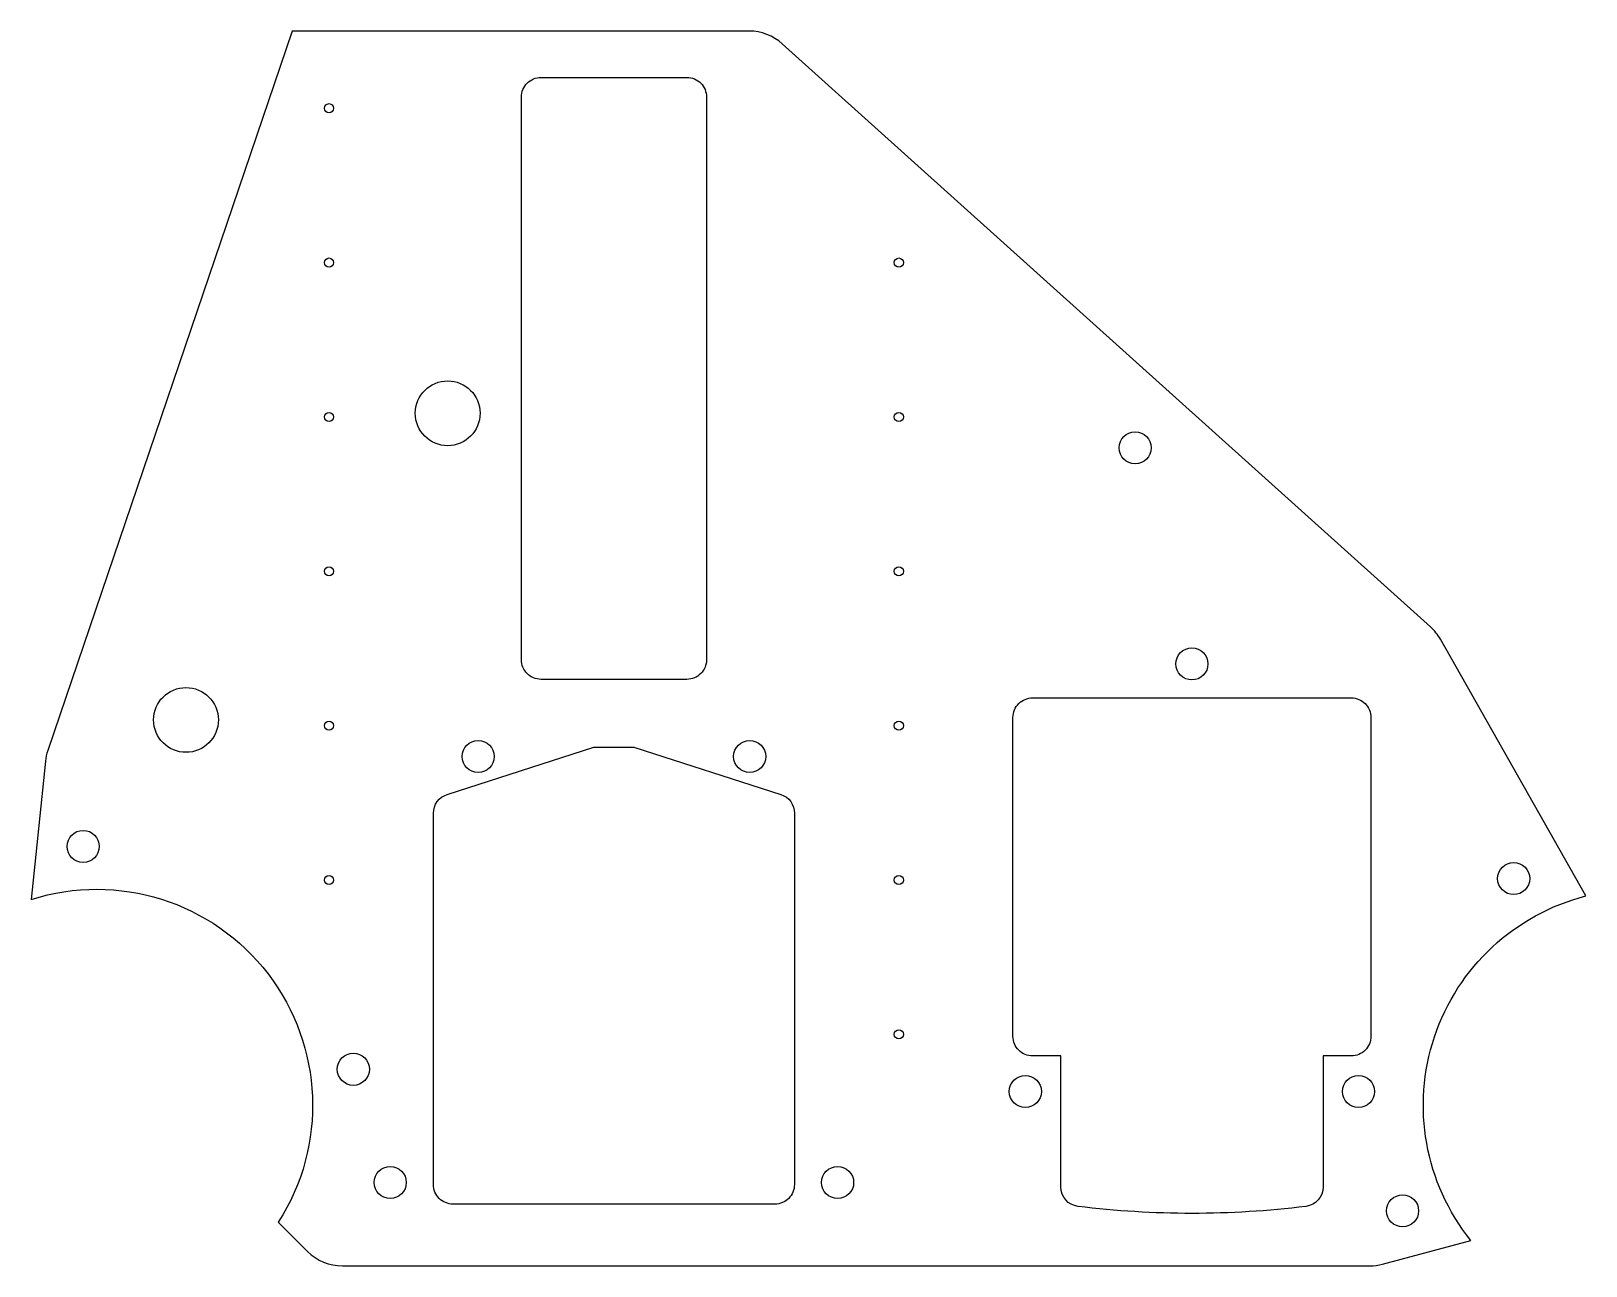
# Model space of a CAD drawing. Header units: millimetres. Extents: x -54 to 198, y -170 to 30.
import ezdxf

# ---------------------------------------------------------------- set-up
doc = ezdxf.new("R2010")
doc.units = ezdxf.units.MM
doc.layers.get('0').update_dxf_attribs({"linetype": 'CONTINUOUS'})

msp = doc.modelspace()

# ---------------------------------------------------------------- linework, layer by layer
for points in [[(165.07, -169.45), (179.35, -165.59, -0.544937), (198.01, -109.81), (174.44, -68.23, 0.08088), (172.83, -66.22), (67.78, 28.23, 0.18515), (62.43, 30.28), (-11.67, 30.28), (-51.25, -86.23, 0.056174), (-51.64, -87.98), (-53.95, -110.37, -0.70291), (-13.89, -162.65), (-9.16, -167.38, 0.198912), (-3.5, -169.72), (162.99, -169.72, 0.065969)], [(55.5, 19.6), (55.5, -71.55, -0.414214), (52.33, -74.72), (28.68, -74.72, -0.414214), (25.5, -71.55), (25.5, 19.6, -0.414214), (28.68, 22.78), (52.33, 22.78, -0.414214)], [(112.92, -156.94), (112.92, -135.72), (108.35, -135.72, -0.414214), (105.17, -132.55), (105.17, -80.9, -0.414214), (108.35, -77.72), (160, -77.72, -0.414214), (163.17, -80.9), (163.17, -132.55, -0.414214), (160, -135.72), (155.42, -135.72), (155.42, -156.94, -0.378814), (152.64, -160.09, -0.061254), (115.71, -160.09, -0.378814)], [(13.45, -93.37), (37.25, -85.72), (43.75, -85.72), (67.55, -93.37, -0.325758), (69.75, -96.4), (69.75, -156.55, -0.414214), (66.58, -159.72), (14.43, -159.72, -0.414214), (11.25, -156.55), (11.25, -96.4, -0.325758)]]:
    msp.add_lwpolyline(points, format="xyb", close=True)
for centre, radius in [((-5.67, 17.78), 0.75), ((-5.67, -7.22), 0.75), ((86.67, -7.22), 0.75), ((13.56, -31.62), 5.25), ((-5.67, -32.22), 0.75), ((86.67, -32.22), 0.75), ((124.97, -37.22), 2.6), ((-5.67, -57.22), 0.75), ((86.67, -57.22), 0.75), ((134.17, -72.22), 2.6), ((-28.85, -81.29), 5.25), ((-5.67, -82.22), 0.75), ((86.67, -82.22), 0.75), ((18.5, -87.22), 2.6), ((62.5, -87.22), 2.6), ((-45.52, -101.78), 2.6), ((186.31, -106.99), 2.6), ((-5.67, -107.22), 0.75), ((86.67, -107.22), 0.75), ((86.67, -132.22), 0.75), ((-1.73, -137.88), 2.6), ((107.17, -141.47), 2.6), ((161.17, -141.47), 2.6), ((4.25, -156.22), 2.6), ((76.75, -156.22), 2.6), ((168.31, -160.8), 2.6)]:
    msp.add_circle(centre, radius)

doc.saveas('drawing.dxf')
